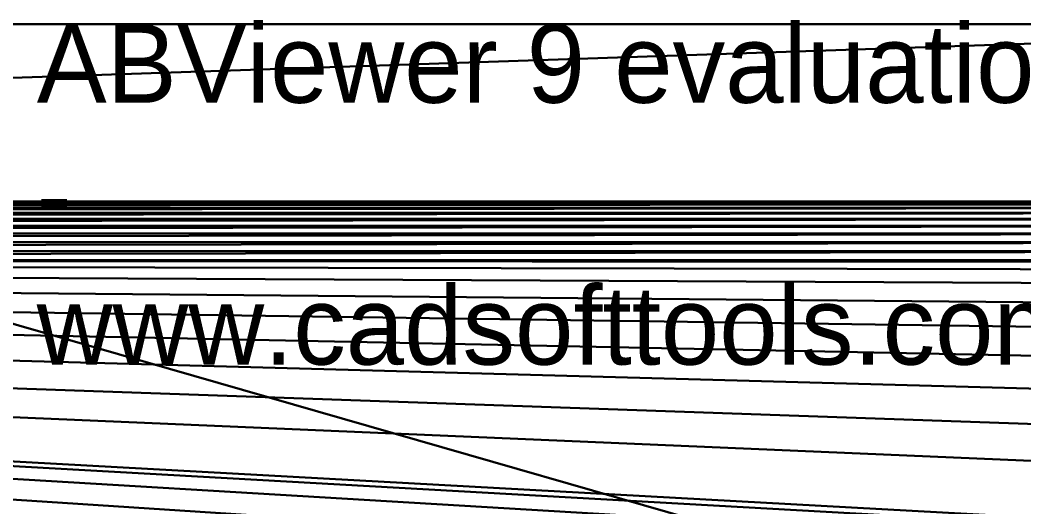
# Model space of a CAD drawing. Header units: millimetres. Extents: x 0 to 86.3, y 0 to 63.6.
# Drawn here: x 57.32 to 70.86, y 57 to 63.56 of the extents above; entities that cross this region are included whole.
import ezdxf

# ---------------------------------------------------------------- set-up
doc = ezdxf.new("R2010")
doc.units = ezdxf.units.MM
doc.layers.get('0').update_dxf_attribs({"color": 132, "linetype": 'CONTINUOUS'})

# ---------------------------------------------------------------- blocks, each defined once
blk = doc.blocks.new('ABViewer')
at = {"color": 0, "insert": (0, 0), "char_height": 0.05, "width": 0.5, "attachment_point": 1}
blk.add_mtext('ABViewer 9 evaluation - www.cadsofttools.com', dxfattribs=at)

msp = doc.modelspace()

# ---------------------------------------------------------------- linework, layer by layer
at = {"invisible_edges": 16}
for points in [[(78.751, 63.5, 7.137), (43.172, 63.5), (7.592, 63.5, 7.137)], [(78.751, 61.112, 7.137), (78.751, 63.5, 7.137), (7.592, 61.112, 7.137)], [(7.592, 61.112, 7.137), (78.751, 63.5, 7.137), (7.592, 63.5, 7.137)], [(43.172, 55.378), (43.172, 63.5), (71.429, 55.378)], [(71.429, 55.378), (43.172, 63.5), (71.429, 63.5)], [(78.751, 63.5, 7.137), (71.429, 63.5), (43.172, 63.5)], [(78.751, 61.112, 4.756), (78.751, 61.112, 7.137), (7.592, 61.112, 4.756)], [(7.592, 61.112, 4.756), (78.751, 61.112, 7.137), (7.592, 61.112, 7.137)], [(7.592, 61.103, 4.632), (78.751, 61.103, 4.632), (78.751, 61.112, 4.756)], [(7.592, 61.103, 4.632), (78.751, 61.112, 4.756), (7.592, 61.112, 4.756)], [(7.592, 61.074, 4.511), (78.751, 61.074, 4.511), (78.751, 61.103, 4.632)], [(7.592, 61.074, 4.511), (78.751, 61.103, 4.632), (7.592, 61.103, 4.632)], [(7.592, 61.026, 4.396), (78.751, 61.026, 4.396), (78.751, 61.074, 4.511)], [(7.592, 61.026, 4.396), (78.751, 61.074, 4.511), (7.592, 61.074, 4.511)], [(7.592, 60.961, 4.29), (78.751, 60.961, 4.29), (78.751, 61.026, 4.396)], [(7.592, 60.961, 4.29), (78.751, 61.026, 4.396), (7.592, 61.026, 4.396)], [(7.592, 60.88, 4.195), (78.751, 60.88, 4.195), (78.751, 60.961, 4.29)], [(7.592, 60.88, 4.195), (78.751, 60.961, 4.29), (7.592, 60.961, 4.29)], [(7.592, 60.785, 4.114), (78.751, 60.785, 4.114), (78.751, 60.88, 4.195)], [(7.592, 60.785, 4.114), (78.751, 60.88, 4.195), (7.592, 60.88, 4.195)], [(7.592, 60.679, 4.049), (78.751, 60.679, 4.049), (78.751, 60.785, 4.114)], [(7.592, 60.679, 4.049), (78.751, 60.785, 4.114), (7.592, 60.785, 4.114)], [(7.592, 60.564, 4.001), (78.751, 60.564, 4.001), (78.751, 60.679, 4.049)], [(7.592, 60.564, 4.001), (78.751, 60.679, 4.049), (7.592, 60.679, 4.049)], [(7.592, 60.443, 3.972), (78.751, 60.443, 3.972), (78.751, 60.564, 4.001)], [(7.592, 60.443, 3.972), (78.751, 60.564, 4.001), (7.592, 60.564, 4.001)], [(7.812, 60.319, 3.962), (78.751, 60.443, 3.972), (7.592, 60.443, 3.972)], [(78.531, 60.319, 3.962), (78.751, 60.443, 3.972), (7.812, 60.319, 3.962)], [(78.328, 60.299, 3.962), (78.531, 60.319, 3.962), (7.812, 60.319, 3.962)], [(76.101, 58.928, 3.962), (76.439, 59.347, 3.962), (7.812, 60.319, 3.962)], [(7.812, 60.319, 3.962), (76.439, 59.347, 3.962), (76.844, 59.703, 3.962)], [(76.844, 59.703, 3.962), (77.302, 59.985, 3.962), (7.812, 60.319, 3.962)], [(7.812, 60.319, 3.962), (77.302, 59.985, 3.962), (77.802, 60.186, 3.962)], [(7.812, 60.319, 3.962), (77.802, 60.186, 3.962), (78.328, 60.299, 3.962)], [(75.568, 57.419, 3.962), (75.659, 57.95, 3.962), (7.812, 60.319, 3.962)], [(7.812, 60.319, 3.962), (75.659, 57.95, 3.962), (75.838, 58.458, 3.962)], [(7.812, 60.319, 3.962), (75.838, 58.458, 3.962), (76.101, 58.928, 3.962)], [(67.161, 54.74, 3.962), (67.669, 55.37, 3.962), (7.812, 60.319, 3.962)], [(67.161, 54.74, 3.962), (7.812, 60.319, 3.962), (66.766, 54.034, 3.962)], [(67.669, 55.37, 3.962), (68.276, 55.904, 3.962), (7.812, 60.319, 3.962)], [(7.812, 60.319, 3.962), (68.276, 55.904, 3.962), (68.965, 56.328, 3.962)], [(7.812, 60.319, 3.962), (68.965, 56.328, 3.962), (69.715, 56.63, 3.962)], [(66.766, 54.034, 3.962), (7.812, 60.319, 3.962), (66.497, 53.272, 3.962)], [(66.497, 53.272, 3.962), (7.812, 60.319, 3.962), (8.281, 60.254, 3.962)], [(69.715, 56.63, 3.962), (70.506, 56.8, 3.962), (7.812, 60.319, 3.962)], [(7.812, 60.319, 3.962), (70.506, 56.8, 3.962), (71.314, 56.835, 3.962)], [(7.812, 60.319, 3.962), (71.314, 56.835, 3.962), (75.568, 57.419, 3.962)], [(66.497, 53.272, 3.962), (8.281, 60.254, 3.962), (8.795, 60.096, 3.962)], [(8.795, 60.096, 3.962), (9.276, 59.854, 3.962), (66.497, 53.272, 3.962)], [(66.497, 53.272, 3.962), (9.276, 59.854, 3.962), (9.709, 59.533, 3.962)], [(66.497, 53.272, 3.962), (9.709, 59.533, 3.962), (10.082, 59.145, 3.962)], [(10.082, 59.145, 3.962), (10.383, 58.698, 3.962), (66.497, 53.272, 3.962)], [(66.497, 53.272, 3.962), (10.383, 58.698, 3.962), (10.605, 58.208, 3.962)], [(66.497, 53.272, 3.962), (10.605, 58.208, 3.962), (10.741, 57.687, 3.962)], [(15.434, 56.835, 3.962), (66.497, 53.272, 3.962), (10.741, 57.687, 3.962)]]:
    msp.add_3dface(points, dxfattribs=at)

# ---------------------------------------------------------------- block references
at = {"xscale": 28.74712936083476, "yscale": 21.16666793823242}
msp.add_blockref('ABViewer', (57.545, 63.5, 3.569), dxfattribs=at)

doc.saveas('drawing.dxf')
